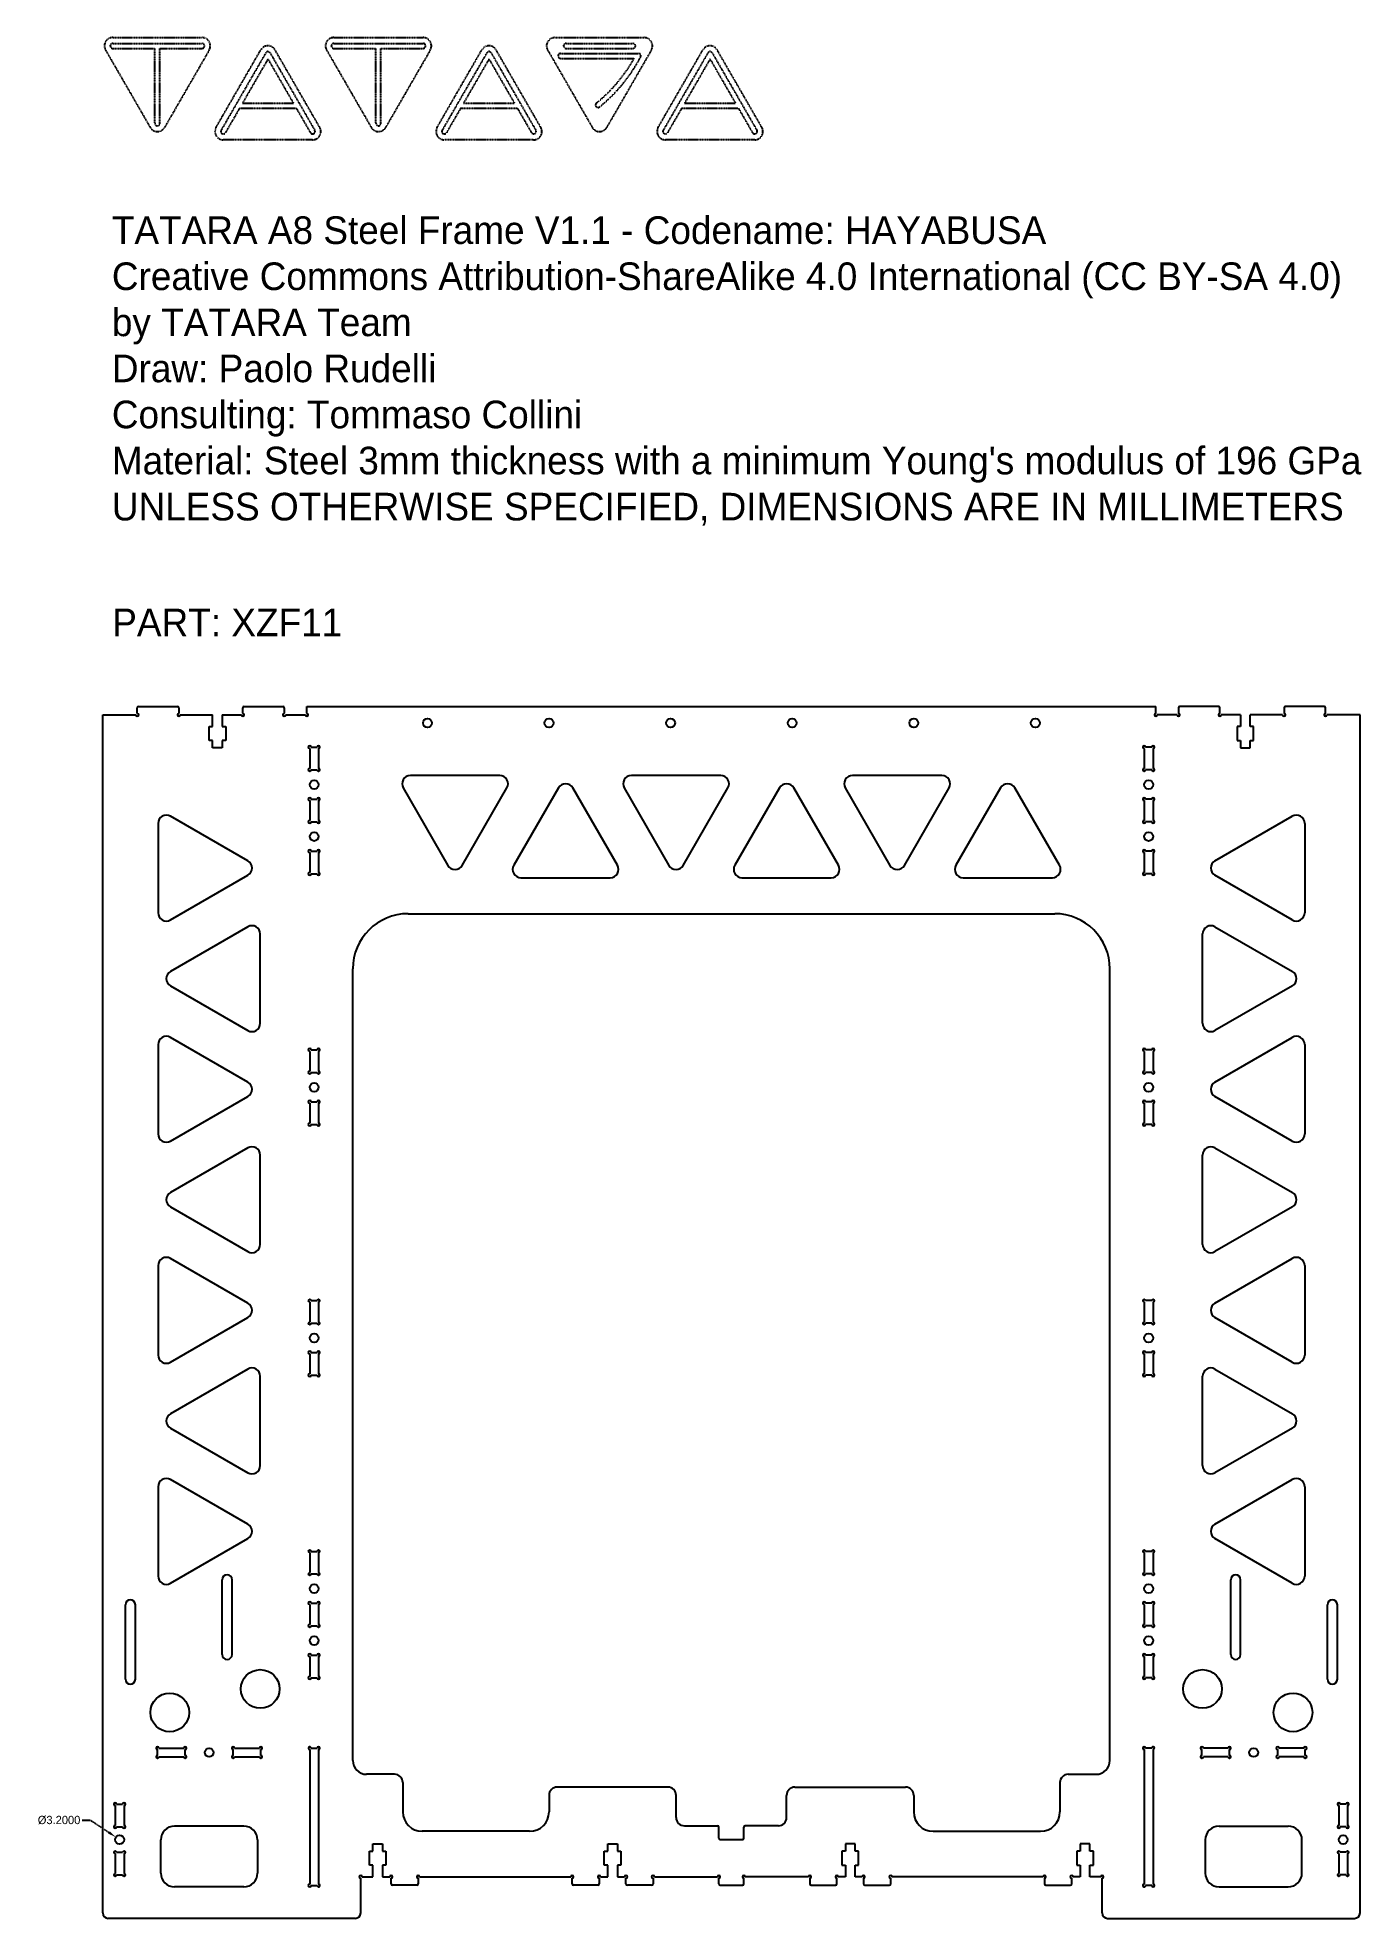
# Model space of a CAD drawing. Header units: inches. Extents: x -251 to 228, y -5 to 675.
import ezdxf

# ---------------------------------------------------------------- set-up
doc = ezdxf.new("R2010")
doc.units = ezdxf.units.IN
doc.header["$MEASUREMENT"] = 0
doc.linetypes.add('HIDDEN', pattern=[0.15, 0.1, -0.05])
doc.layers.get('Defpoints').update_dxf_attribs({"linetype": 'CONTINUOUS'})
for name, color, linetype in [('NOTE', 3, 'CONTINUOUS'), ('QUOTE', 6, 'HIDDEN'), ('TATARA LOGO', 2, 'HIDDEN'), ('VISIBLE', 7, 'CONTINUOUS')]:
    doc.layers.add(name, color=color, linetype=linetype)
doc.dimstyles.get("Standard").update_dxf_attribs({"dimtxt": 0.18, "dimasz": 0.18, "dimexe": 0.18, "dimexo": 0.0625, "dimgap": 0.09, "dimtad": 0, "dimtih": 1, "dimtoh": 1, "dimdec": 4, "dimzin": 0, "dimdsep": 46, "dimtxsty": 'Standard', "dimcen": 0.09, "dimadec": 0, "dimazin": 0, "dimtfac": 1, "dimtdec": 4, "dimtofl": 0, "dimtmove": 0, "dimatfit": 3, "dimfxl": 1, "dimtolj": 1, "dimtzin": 0, "dimarcsym": 0})

# ---------------------------------------------------------------- blocks, each defined once
blk = doc.blocks.new('*D3')
at = {"layer": 'Defpoints', "color": 0}
for p in [(-222.73, 24.39), (-220.07, 22.61)]:
    blk.add_point(p, dxfattribs=at)
at = {"layer": 'QUOTE', "color": 0, "lineweight": -2}
for p, q in [((-234.97, 30.55), (-231.97, 30.55)), ((-231.97, 30.55), (-225.23, 26.05))]:
    blk.add_line(p, q, dxfattribs=at)
at = {"layer": 'QUOTE', "color": 0}
blk.add_solid([(-225.5, 25.64), (-224.95, 26.47), (-222.73, 24.39)], dxfattribs=at)
at = {"layer": 'QUOTE', "color": 0, "insert": (-243.31, 30.55), "char_height": 3, "attachment_point": 5}
blk.add_mtext('\\A1;%%c3.2000', dxfattribs=at)

msp = doc.modelspace()

# ---------------------------------------------------------------- linework, layer by layer
at = {"layer": 'TATARA LOGO'}
for p, q in [((-223.89321, 675.46988), (-191.5616, 675.46988)), ((-143.89321, 675.46988), (-111.5616, 675.46988)), ((-63.89321, 675.46988), (-31.5616, 675.46988)), ((-226.49129, 670.96988), (-210.32548, 642.96988)), ((-223.89321, 673.36988), (-191.5616, 673.36988)), ((-223.89321, 671.56988), (-208.62741, 671.56988)), ((-208.62741, 644.46988), (-208.62741, 671.56988)), ((-206.82741, 671.56988), (-191.5616, 671.56988)), ((-206.82741, 644.46988), (-206.82741, 671.56988)), ((-188.96352, 670.96988), (-205.12933, 642.96988)), ((-186.49129, 643.00321), (-170.32548, 671.00321)), ((-168.50683, 669.95321), (-184.67264, 641.95321)), ((-167.72741, 667.70321), (-176.94576, 651.73654)), ((-167.72741, 667.70321), (-158.50905, 651.73654)), ((-166.94798, 669.95321), (-150.78218, 641.95321)), ((-148.96352, 643.00321), (-165.12933, 671.00321)), ((-146.49129, 670.96988), (-130.32548, 642.96988)), ((-143.89321, 673.36988), (-111.5616, 673.36988)), ((-143.89321, 671.56988), (-128.62741, 671.56988)), ((-128.62741, 644.46988), (-128.62741, 671.56988)), ((-126.82741, 644.46988), (-126.82741, 671.56988)), ((-126.82741, 671.56988), (-111.5616, 671.56988)), ((-108.96352, 670.96988), (-125.12933, 642.96988)), ((-106.49129, 643.00321), (-90.32548, 671.00321)), ((-88.50683, 669.95321), (-104.67264, 641.95321)), ((-87.72741, 667.70321), (-96.94576, 651.73654)), ((-87.72741, 667.70321), (-78.50905, 651.73654)), ((-86.94798, 669.95321), (-70.78218, 641.95321)), ((-68.96352, 643.00321), (-85.12933, 671.00321)), ((-66.49129, 670.96988), (-50.32548, 642.96988)), ((-61.81475, 669.76988), (-33.64006, 669.76988)), ((-61.81475, 667.96988), (-35.1558, 667.96988)), ((-59.83721, 673.36988), (-35.6176, 673.36988)), ((-59.83721, 671.56988), (-35.6176, 671.56988)), ((-28.96352, 670.96988), (-45.12933, 642.96988)), ((-26.49129, 643.00321), (-10.32548, 671.00321)), ((-8.50683, 669.95321), (-24.67264, 641.95321)), ((-7.72741, 667.70321), (-16.94576, 651.73654)), ((-7.72741, 667.70321), (1.49095, 651.73654)), ((-6.94798, 669.95321), (9.21782, 641.95321)), ((11.03648, 643.00321), (-5.12933, 671.00321)), ((-177.985, 649.93654), (-183.1138, 641.0532)), ((-177.985, 649.93654), (-157.46982, 649.93654)), ((-176.94576, 651.73654), (-158.50905, 651.73654)), ((-157.46982, 649.93654), (-152.34102, 641.05321)), ((-97.985, 649.93654), (-103.1138, 641.0532)), ((-97.985, 649.93654), (-77.46982, 649.93654)), ((-96.94576, 651.73654), (-78.50905, 651.73654)), ((-77.46982, 649.93654), (-72.34102, 641.05321)), ((-17.985, 649.93654), (-23.1138, 641.0532)), ((-17.985, 649.93654), (2.53018, 649.93654)), ((-16.94576, 651.73654), (1.49095, 651.73654)), ((2.53018, 649.93654), (7.65898, 641.05321)), ((-151.5616, 638.50321), (-183.89321, 638.50321)), ((-71.5616, 638.50321), (-103.89321, 638.50321)), ((8.4384, 638.50321), (-23.89321, 638.50321))]:
    msp.add_line(p, q, dxfattribs=at)
for centre, radius, start, end in [((-223.89321, 672.46988), 3, 90, 210), ((-191.5616, 672.46988), 3, 330, 90), ((-143.89321, 672.46988), 3, 90, 210), ((-111.5616, 672.46988), 3, 330, 90), ((-63.89321, 672.46988), 3, 90, 210), ((-31.5616, 672.46988), 3, 330, 90), ((-223.89321, 672.46988), 0.9, 90, 270), ((-191.5616, 672.46988), 0.9, 270, 90), ((-167.72741, 669.50321), 3, 30, 150), ((-167.72741, 669.50321), 0.9, 30, 149.99999724), ((-143.89321, 672.46988), 0.9, 90, 270), ((-111.5616, 672.46988), 0.9, 270, 90), ((-111.5616, 672.46988), 0.9, 270, 90), ((-87.72741, 669.50321), 3, 30, 150), ((-87.72741, 669.50321), 0.9, 30, 149.99999724), ((-61.81475, 668.86988), 0.9, 90, 270), ((-59.83721, 672.46988), 0.9, 90, 270), ((-84.13161, 695.50341), 56.18474, 308.88975274, 330.65590134), ((-84.13161, 695.50341), 57.98474, 308.88975274, 332.1550619), ((-35.6176, 672.46988), 0.9, 270, 90), ((-33.64006, 668.86988), 0.9, 329.99999875, 90), ((-7.72741, 669.50321), 3, 30, 150), ((-7.72741, 669.50321), 0.9, 30, 149.99999724), ((-48.29245, 651.07119), 0.9, 128.88975274, 308.88975274), ((-207.72741, 644.46988), 3, 210, 330), ((-207.72741, 644.46988), 0.9, 180, 0), ((-183.89321, 641.50321), 3, 150, 270), ((-183.89321, 641.50321), 0.9, 149.99999724, 329.99910078), ((-151.5616, 641.50321), 0.9, 210, 30), ((-151.5616, 641.50321), 3, 270, 30), ((-127.72741, 644.46988), 3, 210, 330), ((-127.72741, 644.46988), 0.9, 180, 0), ((-103.89321, 641.50321), 3, 150, 270), ((-103.89321, 641.50321), 0.9, 149.99999724, 329.99910078), ((-71.5616, 641.50321), 0.9, 210, 30), ((-71.5616, 641.50321), 3, 270, 30), ((-47.72741, 644.46988), 3, 210, 330), ((-23.89321, 641.50321), 3, 150, 270), ((-23.89321, 641.50321), 0.9, 149.99999724, 329.99910078), ((8.4384, 641.50321), 0.9, 210, 30), ((8.4384, 641.50321), 3, 270, 30)]:
    msp.add_arc(centre, radius, start, end, dxfattribs=at)
at = {"layer": 'VISIBLE'}
for p, q in [((-227.50001, 430.5), (-215.50001, 430.5)), ((-227.50001, -3), (-227.50001, 430.5)), ((-215.00001, 431), (-215.00001, 433)), ((-214.50001, 433.5), (-200.50001, 433.5)), ((-200.00001, 433), (-200.00001, 431)), ((-199.50001, 430.5), (-187.75001, 430.5)), ((-187.75001, 426.2), (-187.75001, 430.5)), ((-184.25001, 430.5), (-177.30001, 430.5)), ((-184.25001, 430.5), (-184.25001, 426.2)), ((-176.80001, 431), (-176.80001, 433)), ((-176.30001, 433.5), (-162.30001, 433.5)), ((-161.80001, 433), (-161.80001, 431)), ((-161.30001, 430.5), (-154.10001, 430.5)), ((-153.60001, 433.5), (153.6, 433.5)), ((-153.60001, 431), (-153.60001, 433.5)), ((153.6, 431), (153.6, 433.5)), ((161.3, 430.5), (154.1, 430.5)), ((161.8, 433), (161.8, 431)), ((176.3, 433.5), (162.3, 433.5)), ((176.8, 431), (176.8, 433)), ((184.25, 430.5), (177.3, 430.5)), ((184.25, 430.5), (184.25, 426.2)), ((199.5, 430.5), (187.75, 430.5)), ((187.75, 426.2), (187.75, 430.5)), ((200, 433), (200, 431)), ((214.5, 433.5), (200.5, 433.5)), ((215, 431), (215, 433)), ((227.5, 430.5), (215.5, 430.5)), ((227.5, -3), (227.5, 430.5)), ((-189.00001, 421.2), (-189.00001, 426.2)), ((-189.00001, 426.2), (-187.75001, 426.2)), ((-184.25001, 426.2), (-183.00001, 426.2)), ((-183.00001, 426.2), (-183.00001, 421.2)), ((183, 426.2), (183, 421.2)), ((184.25, 426.2), (183, 426.2)), ((189, 426.2), (187.75, 426.2)), ((189, 421.2), (189, 426.2)), ((-187.75001, 421.2), (-189.00001, 421.2)), ((-187.75001, 418.5), (-187.75001, 421.2)), ((-184.25001, 418.5), (-187.75001, 418.5)), ((-183.00001, 421.2), (-184.25001, 421.2)), ((-184.25001, 421.2), (-184.25001, 418.5)), ((-152.60001, 418.2), (-152.60001, 411)), ((-152.10001, 418.7), (-149.90001, 418.7)), ((-149.40001, 418.2), (-149.40001, 411)), ((149.4, 418.2), (149.4, 411)), ((152.1, 418.7), (149.9, 418.7)), ((152.6, 418.2), (152.6, 411)), ((183, 421.2), (184.25, 421.2)), ((184.25, 421.2), (184.25, 418.5)), ((184.25, 418.5), (187.75, 418.5)), ((187.75, 421.2), (189, 421.2)), ((187.75, 418.5), (187.75, 421.2)), ((-152.10001, 410.5), (-149.90001, 410.5)), ((-83.8342, 408.48332), (-116.16581, 408.48332)), ((-3.8342, 408.48332), (-36.16581, 408.48332)), ((76.1658, 408.48332), (43.83419, 408.48332)), ((152.1, 410.5), (149.9, 410.5)), ((-118.76389, 403.98332), (-102.59808, 375.98332)), ((-97.40193, 375.98332), (-81.23612, 403.98332)), ((-62.59808, 404.01665), (-78.76389, 376.01665)), ((-41.23612, 376.01665), (-57.40193, 404.01665)), ((-38.76389, 403.98332), (-22.59808, 375.98332)), ((-17.40193, 375.98332), (-1.23612, 403.98332)), ((17.40192, 404.01665), (1.23611, 376.01665)), ((38.76388, 376.01665), (22.59807, 404.01665)), ((41.23611, 403.98332), (57.40192, 375.98332)), ((62.59807, 375.98332), (78.76388, 403.98332)), ((97.40192, 404.01665), (81.23611, 376.01665)), ((118.76388, 376.01665), (102.59807, 404.01665)), ((-152.60001, 399.4), (-152.60001, 392.2)), ((-152.10001, 399.9), (-149.90001, 399.9)), ((-149.40001, 399.4), (-149.40001, 392.2)), ((149.4, 399.4), (149.4, 392.2)), ((152.1, 399.9), (149.9, 399.9)), ((152.6, 399.4), (152.6, 392.2)), ((-207.48334, 391.16581), (-207.48334, 358.8342)), ((-174.98334, 377.59808), (-202.98334, 393.76389)), ((-152.10001, 391.7), (-149.90001, 391.7)), ((152.1, 391.7), (149.9, 391.7)), ((174.98333, 377.59808), (202.98333, 393.76389)), ((207.48333, 391.16581), (207.48333, 358.8342)), ((-152.10001, 381.1), (-149.90001, 381.1)), ((152.1, 381.1), (149.9, 381.1)), ((-152.60001, 380.6), (-152.60001, 373.4)), ((-149.40001, 380.6), (-149.40001, 373.4)), ((149.4, 380.6), (149.4, 373.4)), ((152.6, 380.6), (152.6, 373.4)), ((-202.98334, 356.23612), (-174.98334, 372.40193)), ((-152.10001, 372.9), (-149.90001, 372.9)), ((-76.16581, 371.51665), (-43.8342, 371.51665)), ((3.83419, 371.51665), (36.1658, 371.51665)), ((83.83419, 371.51665), (116.1658, 371.51665)), ((152.1, 372.9), (149.9, 372.9)), ((202.98333, 356.23612), (174.98333, 372.40193)), ((-117, 358.5), (116.99999, 358.5)), ((-175.01667, 353.76389), (-203.01667, 337.59808)), ((-170.51667, 318.8342), (-170.51667, 351.16581)), ((170.51666, 318.8342), (170.51666, 351.16581)), ((175.01666, 353.76389), (203.01666, 337.59808)), ((-137, 52.12282), (-137, 338.5)), ((136.99999, 52.12282), (136.99999, 338.5)), ((-203.01667, 332.40193), (-175.01667, 316.23612)), ((203.01666, 332.40193), (175.01666, 316.23612)), ((-174.98334, 297.59808), (-202.98334, 313.76389)), ((174.98333, 297.59808), (202.98333, 313.76389)), ((-207.48334, 311.16581), (-207.48334, 278.8342)), ((-152.60001, 308.7), (-152.60001, 301.5)), ((-152.10001, 309.2), (-149.90001, 309.2)), ((-149.40001, 308.7), (-149.40001, 301.5)), ((149.4, 308.7), (149.4, 301.5)), ((152.1, 309.2), (149.9, 309.2)), ((152.6, 308.7), (152.6, 301.5)), ((207.48333, 311.16581), (207.48333, 278.8342)), ((-152.10001, 301), (-149.90001, 301)), ((152.1, 301), (149.9, 301)), ((-202.98334, 276.23612), (-174.98334, 292.40193)), ((-152.60001, 289.9), (-152.60001, 282.7)), ((-152.10001, 290.4), (-149.90001, 290.4)), ((-149.40001, 289.9), (-149.40001, 282.7)), ((149.4, 289.9), (149.4, 282.7)), ((152.1, 290.4), (149.9, 290.4)), ((152.6, 289.9), (152.6, 282.7)), ((202.98333, 276.23612), (174.98333, 292.40193)), ((-152.10001, 282.2), (-149.90001, 282.2)), ((152.1, 282.2), (149.9, 282.2)), ((-175.01667, 273.76389), (-203.01667, 257.59808)), ((175.01666, 273.76389), (203.01666, 257.59808)), ((-170.51667, 238.8342), (-170.51667, 271.16581)), ((170.51666, 238.8342), (170.51666, 271.16581)), ((-203.01667, 252.40193), (-175.01667, 236.23612)), ((203.01666, 252.40193), (175.01666, 236.23612)), ((-174.98334, 217.59808), (-202.98334, 233.76389)), ((174.98333, 217.59808), (202.98333, 233.76389)), ((-207.48334, 231.16581), (-207.48334, 198.8342)), ((207.48333, 231.16581), (207.48333, 198.8342)), ((-152.60001, 218), (-152.60001, 210.8)), ((-152.10001, 218.5), (-149.90001, 218.5)), ((-149.40001, 218), (-149.40001, 210.8)), ((149.4, 218), (149.4, 210.8)), ((152.1, 218.5), (149.9, 218.5)), ((152.6, 218), (152.6, 210.8)), ((-202.98334, 196.23612), (-174.98334, 212.40193)), ((202.98333, 196.23612), (174.98333, 212.40193)), ((-152.10001, 210.3), (-149.90001, 210.3)), ((152.1, 210.3), (149.9, 210.3)), ((-152.60001, 199.2), (-152.60001, 192)), ((-152.10001, 199.7), (-149.90001, 199.7)), ((-149.40001, 199.2), (-149.40001, 192)), ((149.4, 199.2), (149.4, 192)), ((152.1, 199.7), (149.9, 199.7)), ((152.6, 199.2), (152.6, 192)), ((-175.01667, 193.76389), (-203.01667, 177.59808)), ((-170.51667, 158.8342), (-170.51667, 191.16581)), ((-152.10001, 191.5), (-149.90001, 191.5)), ((152.1, 191.5), (149.9, 191.5)), ((170.51666, 158.8342), (170.51666, 191.16581)), ((175.01666, 193.76389), (203.01666, 177.59808)), ((-203.01667, 172.40193), (-175.01667, 156.23612)), ((203.01666, 172.40193), (175.01666, 156.23612)), ((-207.48334, 151.16581), (-207.48334, 118.8342)), ((-174.98334, 137.59808), (-202.98334, 153.76389)), ((174.98333, 137.59808), (202.98333, 153.76389)), ((207.48333, 151.16581), (207.48333, 118.8342)), ((-202.98334, 116.23612), (-174.98334, 132.40193)), ((202.98333, 116.23612), (174.98333, 132.40193)), ((-152.60001, 127.3), (-152.60001, 120.1)), ((-152.10001, 127.8), (-149.90001, 127.8)), ((-149.40001, 127.3), (-149.40001, 120.1)), ((149.4, 127.3), (149.4, 120.1)), ((152.1, 127.8), (149.9, 127.8)), ((152.6, 127.3), (152.6, 120.1)), ((-184.3, 90.5), (-184.3, 117.5)), ((-180.7, 90.5), (-180.7, 117.5)), ((-152.10001, 119.6), (-149.90001, 119.6)), ((152.1, 119.6), (149.9, 119.6)), ((180.69999, 90.5), (180.69999, 117.5)), ((184.29999, 90.5), (184.29999, 117.5)), ((-152.10001, 109), (-149.90001, 109)), ((152.1, 109), (149.9, 109)), ((-219.3, 81.5), (-219.3, 108.5)), ((-215.7, 81.5), (-215.7, 108.5)), ((-152.60001, 108.5), (-152.60001, 101.3)), ((-149.40001, 108.5), (-149.40001, 101.3)), ((149.4, 108.5), (149.4, 101.3)), ((152.6, 108.5), (152.6, 101.3)), ((215.69999, 81.5), (215.69999, 108.5)), ((219.29999, 81.5), (219.29999, 108.5)), ((-152.10001, 100.8), (-149.90001, 100.8)), ((152.1, 100.8), (149.9, 100.8)), ((-152.60001, 89.7), (-152.60001, 82.5)), ((-152.10001, 90.2), (-149.90001, 90.2)), ((-149.40001, 89.7), (-149.40001, 82.5)), ((149.39999, 89.7), (149.39999, 82.5)), ((152.09999, 90.2), (149.89999, 90.2)), ((152.59999, 89.7), (152.59999, 82.5)), ((-152.10001, 82), (-149.90001, 82)), ((152.09999, 82), (149.89999, 82)), ((-207.70001, 53.9), (-207.70001, 56.1)), ((-207.20001, 56.6), (-198.20001, 56.6)), ((-197.70001, 53.9), (-197.70001, 56.1)), ((-180.30001, 53.9), (-180.30001, 56.1)), ((-179.80001, 56.6), (-170.80001, 56.6)), ((-170.30001, 53.9), (-170.30001, 56.1)), ((-152.60001, 56.1), (-152.6, 7.4)), ((-152.10001, 56.6), (-149.90001, 56.6)), ((-149.40001, 56.1), (-149.40001, 7.4)), ((149.4, 56.1), (149.39999, 7.4)), ((152.1, 56.6), (149.9, 56.6)), ((152.6, 56.1), (152.59999, 7.4)), ((170.3, 53.9), (170.3, 56.1)), ((179.8, 56.6), (170.8, 56.6)), ((180.3, 53.9), (180.3, 56.1)), ((197.7, 53.9), (197.7, 56.1)), ((207.2, 56.6), (198.2, 56.6)), ((207.7, 53.9), (207.7, 56.1)), ((-207.20001, 53.4), (-198.20001, 53.4)), ((-179.80001, 53.4), (-170.80001, 53.4)), ((179.8, 53.4), (170.8, 53.4)), ((207.2, 53.4), (198.2, 53.4)), ((-121.90001, 47.12282), (-132, 47.12282)), ((-118.90001, 44.12282), (-118.90001, 33.49997)), ((-23.00001, 42.50002), (-63.00001, 42.50002)), ((23, 42.50002), (63, 42.50002)), ((118.9, 44.12282), (118.9, 33.49997)), ((121.9, 47.12282), (131.99999, 47.12282)), ((-223.00001, 35.8), (-223.00001, 28.6)), ((-222.50001, 36.3), (-220.30001, 36.3)), ((-219.80001, 35.8), (-219.80001, 28.6)), ((-66.00001, 39.50002), (-66.00001, 33.5)), ((-20.00001, 31.50002), (-20.00001, 39.50002)), ((20, 31.50002), (20, 39.50002)), ((66, 39.50002), (66, 33.5)), ((219.8, 35.8), (219.8, 28.6)), ((222.5, 36.3), (220.3, 36.3)), ((223, 35.8), (223, 28.6)), ((-222.50001, 28.1), (-220.30001, 28.1)), ((-176.50001, 28.4), (-201.50001, 28.4)), ((-17.00001, 28.50002), (-5.00001, 28.50002)), ((-4.50001, 24.00002), (-4.50001, 28.00002)), ((4.5, 24.00002), (4.5, 28.00002)), ((17, 28.50002), (5, 28.50002)), ((176.5, 28.4), (201.5, 28.4)), ((222.5, 28.1), (220.3, 28.1)), ((-206.50001, 11.4), (-206.50001, 23.4)), ((-171.50001, 23.4), (-171.50001, 11.4)), ((-129.75, 19.3), (-129.75, 22)), ((-129.75, 22), (-126.25, 22)), ((-126.25, 22), (-126.25, 19.3)), ((-73.00001, 26.5), (-111.9, 26.5)), ((-44.75, 19.3), (-44.75, 22)), ((-44.75, 22), (-41.25, 22)), ((-41.25, 22), (-41.25, 19.3)), ((-4.00001, 23.50002), (4, 23.50002)), ((41.24999, 22), (41.24999, 19.3)), ((44.74999, 22), (41.24999, 22)), ((44.74999, 19.3), (44.74999, 22)), ((73, 26.5), (111.89999, 26.5)), ((126.24999, 22), (126.24999, 19.3)), ((129.74999, 22), (126.24999, 22)), ((129.74999, 19.3), (129.74999, 22)), ((171.5, 23.4), (171.5, 11.4)), ((206.49999, 11.4), (206.49999, 23.4)), ((-223.00001, 18.4), (-223.00001, 11.2)), ((-222.50001, 18.9), (-220.30001, 18.9)), ((-219.80001, 18.4), (-219.80001, 11.2)), ((-131, 14.3), (-131, 19.3)), ((-131, 19.3), (-129.75, 19.3)), ((-129.75, 14.3), (-131, 14.3)), ((-129.75, 10), (-129.75, 14.3)), ((-126.25, 19.3), (-125, 19.3)), ((-125, 14.3), (-126.25, 14.3)), ((-126.25, 14.3), (-126.25, 10)), ((-125, 19.3), (-125, 14.3)), ((-46, 14.3), (-46, 19.3)), ((-46, 19.3), (-44.75, 19.3)), ((-44.75, 14.3), (-46, 14.3)), ((-44.75, 10), (-44.75, 14.3)), ((-41.25, 19.3), (-40, 19.3)), ((-40, 14.3), (-41.25, 14.3)), ((-41.25, 14.3), (-41.25, 10)), ((-40, 19.3), (-40, 14.3)), ((39.99999, 19.3), (39.99999, 14.3)), ((41.24999, 19.3), (39.99999, 19.3)), ((39.99999, 14.3), (41.24999, 14.3)), ((41.24999, 14.3), (41.24999, 10)), ((45.99999, 19.3), (44.74999, 19.3)), ((44.74999, 14.3), (45.99999, 14.3)), ((44.74999, 10), (44.74999, 14.3)), ((45.99999, 14.3), (45.99999, 19.3)), ((124.99999, 19.3), (124.99999, 14.3)), ((126.24999, 19.3), (124.99999, 19.3)), ((124.99999, 14.3), (126.24999, 14.3)), ((126.24999, 14.3), (126.24999, 10)), ((130.99999, 19.3), (129.74999, 19.3)), ((129.74999, 14.3), (130.99999, 14.3)), ((129.74999, 10), (129.74999, 14.3)), ((130.99999, 14.3), (130.99999, 19.3)), ((219.8, 18.4), (219.8, 11.2)), ((222.5, 18.9), (220.3, 18.9)), ((223, 18.4), (223, 11.2)), ((-222.50001, 10.7), (-220.30001, 10.7)), ((-152.1, 6.9), (-149.90001, 6.9)), ((-134.15001, -3), (-134.15001, 9.5)), ((-133.65001, 10), (-129.75, 10)), ((-126.25, 10), (-123.65, 10)), ((-123.15, 7.5), (-123.15, 9.5)), ((-113.85, 7), (-122.65, 7)), ((-113.35, 9.5), (-113.35, 7.5)), ((-112.85, 10), (-58.15001, 10)), ((-57.65001, 7.5), (-57.65001, 9.5)), ((-48.35001, 7), (-57.15001, 7)), ((-47.85001, 9.5), (-47.85001, 7.5)), ((-47.35001, 10), (-44.75, 10)), ((-41.25, 10), (-38.65001, 10)), ((-38.15001, 7.5), (-38.15001, 9.5)), ((-28.85001, 7), (-37.65001, 7)), ((-28.35001, 9.5), (-28.35001, 7.5)), ((-27.85001, 10), (-5.00001, 10)), ((-4.50001, 7.5), (-4.50001, 9.5)), ((-4.00001, 7), (4, 7)), ((4.5, 7.5), (4.5, 9.5)), ((27.85, 10), (5, 10)), ((28.35, 9.5), (28.35, 7.5)), ((28.85, 7), (37.65, 7)), ((38.15, 7.5), (38.15, 9.5)), ((41.24999, 10), (38.65, 10)), ((47.35, 10), (44.74999, 10)), ((47.85, 9.5), (47.85, 7.5)), ((48.35, 7), (57.15, 7)), ((57.65, 7.5), (57.65, 9.5)), ((112.84999, 10), (58.15, 10)), ((113.34999, 9.5), (113.34999, 7.5)), ((113.84999, 7), (122.64999, 7)), ((123.14999, 7.5), (123.14999, 9.5)), ((126.24999, 10), (123.64999, 10)), ((133.65, 10), (129.74999, 10)), ((134.15, -3), (134.15, 9.5)), ((152.09999, 6.9), (149.89999, 6.9)), ((222.5, 10.7), (220.3, 10.7)), ((-176.50001, 6.4), (-201.50001, 6.4)), ((176.5, 6.4), (201.49999, 6.4)), ((-136.15001, -5), (-225.50001, -5)), ((136.15, -5), (225.5, -5))]:
    msp.add_line(p, q, dxfattribs=at)
for centre, radius in [((-110.00001, 427.5), 1.6), ((-66.00001, 427.5), 1.6), ((-22.00001, 427.5), 1.6), ((22, 427.5), 1.6), ((66, 427.5), 1.6), ((110, 427.5), 1.6), ((-151.00001, 405.2), 1.6), ((151, 405.2), 1.6), ((-151.00001, 386.4), 1.6), ((151, 386.4), 1.6), ((-151.00001, 295.7), 1.6), ((151, 295.7), 1.6), ((-151.00001, 205), 1.6), ((151, 205), 1.6), ((-151.00001, 114.3), 1.6), ((151, 114.3), 1.6), ((-151.00001, 95.5), 1.6), ((151, 95.5), 1.6), ((-170.50001, 78), 7), ((170.5, 78), 7), ((-203.25, 69.5), 7), ((203.24999, 69.5), 7), ((-189.00001, 55), 1.6), ((189, 55), 1.6), ((-221.40001, 23.5), 1.6), ((221.4, 23.5), 1.6)]:
    msp.add_circle(centre, radius, dxfattribs=at)
for centre, radius, start, end in [((-215.00001, 430.5), 0.5, 180, 90), ((-214.50001, 433), 0.5, 90, 180), ((-200.50001, 433), 0.5, 0, 90), ((-200.00001, 430.5), 0.5, 90, 0), ((-176.80001, 430.5), 0.5, 180, 90), ((-176.30001, 433), 0.5, 90, 180), ((-162.30001, 433), 0.5, 0, 90), ((-161.80001, 430.5), 0.5, 90, 0), ((-153.60001, 430.5), 0.5, 180, 90), ((153.6, 430.5), 0.5, 90, 0), ((161.8, 430.5), 0.5, 180, 90), ((162.3, 433), 0.5, 90, 180), ((176.3, 433), 0.5, 0, 90), ((176.8, 430.5), 0.5, 90, 0), ((200, 430.5), 0.5, 180, 90), ((200.5, 433), 0.5, 90, 180), ((214.5, 433), 0.5, 0, 90), ((215, 430.5), 0.5, 90, 0), ((-152.60001, 418.7), 0.5, 0, 270), ((-149.40001, 418.7), 0.5, 270, 180), ((149.4, 418.7), 0.5, 0, 270), ((152.6, 418.7), 0.5, 270, 180), ((-152.60001, 410.5), 0.5, 90, 0), ((-149.40001, 410.5), 0.5, 180, 90), ((-116.16581, 405.48332), 3, 90, 210), ((-83.8342, 405.48332), 3, 330, 90), ((-36.16581, 405.48332), 3, 90, 210), ((-3.8342, 405.48332), 3, 330, 90), ((43.83419, 405.48332), 3, 90, 210), ((76.1658, 405.48332), 3, 330, 90), ((149.4, 410.5), 0.5, 90, 0), ((152.6, 410.5), 0.5, 180, 90), ((-60.00001, 402.51665), 3, 30, 150), ((19.99999, 402.51665), 3, 30, 150), ((99.99999, 402.51665), 3, 30, 150), ((-152.60001, 399.9), 0.5, 0, 270), ((-149.40001, 399.9), 0.5, 270, 180), ((149.4, 399.9), 0.5, 0, 270), ((152.6, 399.9), 0.5, 270, 180), ((-204.48334, 391.16581), 3, 60, 180), ((-152.60001, 391.7), 0.5, 90, 0), ((-149.40001, 391.7), 0.5, 180, 90), ((149.4, 391.7), 0.5, 90, 0), ((152.6, 391.7), 0.5, 180, 90), ((204.48333, 391.16581), 3, 0, 120), ((-152.60001, 381.1), 0.5, 0, 270), ((-149.40001, 381.1), 0.5, 270, 180), ((149.4, 381.1), 0.5, 0, 270), ((152.6, 381.1), 0.5, 270, 180), ((-176.48334, 375), 3, 300, 60), ((-100.00001, 377.48332), 3, 210, 330), ((-76.16581, 374.51665), 3, 150, 270), ((-43.8342, 374.51665), 3, 270, 30), ((-20.00001, 377.48332), 3, 210, 330), ((3.83419, 374.51665), 3, 150, 270), ((36.1658, 374.51665), 3, 270, 30), ((59.99999, 377.48332), 3, 210, 330), ((83.83419, 374.51665), 3, 150, 270), ((116.1658, 374.51665), 3, 270, 30), ((176.48333, 375), 3, 120, 240), ((-152.60001, 372.9), 0.5, 90, 0), ((-149.40001, 372.9), 0.5, 180, 90), ((149.4, 372.9), 0.5, 90, 0), ((152.6, 372.9), 0.5, 180, 90), ((-204.48334, 358.8342), 3, 180, 300), ((-173.51667, 351.16581), 3, 0, 120), ((-117, 338.5), 20, 90, 180), ((116.99999, 338.5), 20, 0, 90), ((173.51666, 351.16581), 3, 60, 180), ((204.48333, 358.8342), 3, 240, 0), ((-201.51667, 335), 3, 120, 240), ((201.51666, 335), 3, 300, 60), ((-204.48334, 311.16581), 3, 60, 180), ((-173.51667, 318.8342), 3, 240, 0), ((173.51666, 318.8342), 3, 180, 300), ((204.48333, 311.16581), 3, 0, 120), ((-152.60001, 309.2), 0.5, 0, 270), ((-149.40001, 309.2), 0.5, 270, 180), ((149.4, 309.2), 0.5, 0, 270), ((152.6, 309.2), 0.5, 270, 180), ((-152.60001, 301), 0.5, 90, 0), ((-149.40001, 301), 0.5, 180, 90), ((149.4, 301), 0.5, 90, 0), ((152.6, 301), 0.5, 180, 90), ((-176.48334, 295), 3, 300, 60), ((176.48333, 295), 3, 120, 240), ((-152.60001, 290.4), 0.5, 0, 270), ((-149.40001, 290.4), 0.5, 270, 180), ((149.4, 290.4), 0.5, 0, 270), ((152.6, 290.4), 0.5, 270, 180), ((-152.60001, 282.2), 0.5, 90, 0), ((-149.40001, 282.2), 0.5, 180, 90), ((149.4, 282.2), 0.5, 90, 0), ((152.6, 282.2), 0.5, 180, 90), ((-204.48334, 278.8342), 3, 180, 300), ((-173.51667, 271.16581), 3, 0, 120), ((173.51666, 271.16581), 3, 60, 180), ((204.48333, 278.8342), 3, 240, 0), ((-201.51667, 255), 3, 120, 240), ((201.51666, 255), 3, 300, 60), ((-173.51667, 238.8342), 3, 240, 0), ((173.51666, 238.8342), 3, 180, 300), ((-204.48334, 231.16581), 3, 60, 180), ((204.48333, 231.16581), 3, 0, 120), ((-152.60001, 218.5), 0.5, 0, 270), ((-149.40001, 218.5), 0.5, 270, 180), ((149.4, 218.5), 0.5, 0, 270), ((152.6, 218.5), 0.5, 270, 180), ((-176.48334, 215), 3, 300, 60), ((176.48333, 215), 3, 120, 240), ((-152.60001, 210.3), 0.5, 90, 0), ((-149.40001, 210.3), 0.5, 180, 90), ((149.4, 210.3), 0.5, 90, 0), ((152.6, 210.3), 0.5, 180, 90), ((-204.48334, 198.8342), 3, 180, 300), ((-152.60001, 199.7), 0.5, 0, 270), ((-149.40001, 199.7), 0.5, 270, 180), ((149.4, 199.7), 0.5, 0, 270), ((152.6, 199.7), 0.5, 270, 180), ((204.48333, 198.8342), 3, 240, 0), ((-173.51667, 191.16581), 3, 0, 120), ((-152.60001, 191.5), 0.5, 90, 0), ((-149.40001, 191.5), 0.5, 180, 90), ((149.4, 191.5), 0.5, 90, 0), ((152.6, 191.5), 0.5, 180, 90), ((173.51666, 191.16581), 3, 60, 180), ((-201.51667, 175), 3, 120, 240), ((201.51666, 175), 3, 300, 60), ((-173.51667, 158.8342), 3, 240, 0), ((173.51666, 158.8342), 3, 180, 300), ((-204.48334, 151.16581), 3, 60, 180), ((204.48333, 151.16581), 3, 0, 120), ((-176.48334, 135), 3, 300, 60), ((176.48333, 135), 3, 120, 240), ((-152.60001, 127.8), 0.5, 0, 270), ((-149.40001, 127.8), 0.5, 270, 180), ((149.4, 127.8), 0.5, 0, 270), ((152.6, 127.8), 0.5, 270, 180), ((-204.48334, 118.8342), 3, 180, 300), ((-182.5, 117.5), 1.8, 0, 180), ((-152.60001, 119.6), 0.5, 90, 0), ((-149.40001, 119.6), 0.5, 180, 90), ((149.4, 119.6), 0.5, 90, 0), ((152.6, 119.6), 0.5, 180, 90), ((182.49999, 117.5), 1.8, 0, 180), ((204.48333, 118.8342), 3, 240, 0), ((-217.5, 108.5), 1.8, 0, 180), ((-152.60001, 109), 0.5, 0, 270), ((-149.40001, 109), 0.5, 270, 180), ((149.4, 109), 0.5, 0, 270), ((152.6, 109), 0.5, 270, 180), ((217.49999, 108.5), 1.8, 0, 180), ((-152.60001, 100.8), 0.5, 90, 0), ((-149.40001, 100.8), 0.5, 180, 90), ((149.4, 100.8), 0.5, 90, 0), ((152.6, 100.8), 0.5, 180, 90), ((-182.5, 90.5), 1.8, 180, 0), ((-152.60001, 90.2), 0.5, 0, 270), ((-149.40001, 90.2), 0.5, 270, 180), ((149.39999, 90.2), 0.5, 0, 270), ((152.59999, 90.2), 0.5, 270, 180), ((182.49999, 90.5), 1.8, 180, 0), ((-152.60001, 82), 0.5, 90, 0), ((-149.40001, 82), 0.5, 180, 90), ((149.39999, 82), 0.5, 90, 0), ((152.59999, 82), 0.5, 180, 90), ((-217.5, 81.5), 1.8, 180, 0), ((217.49999, 81.5), 1.8, 180, 0), ((-207.70001, 56.6), 0.5, 0, 270), ((-197.70001, 56.6), 0.5, 270, 180), ((-180.30001, 56.6), 0.5, 0, 270), ((-170.30001, 56.6), 0.5, 270, 180), ((-152.60001, 56.6), 0.5, 0, 270.00000271), ((-149.40001, 56.6), 0.5, 270.00000271, 180), ((149.4, 56.6), 0.5, 0, 269.99999729), ((152.6, 56.6), 0.5, 269.99999729, 180), ((170.3, 56.6), 0.5, 0, 270), ((180.3, 56.6), 0.5, 270, 180), ((197.7, 56.6), 0.5, 0, 270), ((207.7, 56.6), 0.5, 270, 180), ((-207.70001, 53.4), 0.5, 90, 0), ((-197.70001, 53.4), 0.5, 180, 90), ((-180.30001, 53.4), 0.5, 90, 0), ((-170.30001, 53.4), 0.5, 180, 90), ((-132, 52.12282), 5, 180, 270), ((131.99999, 52.12282), 5, 270, 0), ((170.3, 53.4), 0.5, 90, 0), ((180.3, 53.4), 0.5, 180, 90), ((197.7, 53.4), 0.5, 90, 0), ((207.7, 53.4), 0.5, 180, 90), ((-121.90001, 44.12282), 3, 0, 90), ((-63.00001, 39.50002), 3, 90, 180), ((-23.00001, 39.50002), 3, 0, 90), ((23, 39.50002), 3, 90, 180), ((63, 39.50002), 3, 0, 90), ((121.9, 44.12282), 3, 90, 180), ((-223.00001, 36.3), 0.5, 0, 270), ((-219.80001, 36.3), 0.5, 270, 180), ((219.8, 36.3), 0.5, 0, 270), ((223, 36.3), 0.5, 270, 180), ((-223.00001, 28.1), 0.5, 90, 0), ((-219.80001, 28.1), 0.5, 180, 90), ((-201.50001, 23.4), 5, 90.00001146, 180), ((-176.50001, 23.4), 5, 0, 90), ((-111.90001, 33.5), 7, 180.00019644, 270.00001637), ((-73.00001, 33.5), 7, 270.00000819, 0.00000819), ((-17.00001, 31.50002), 3, 180, 270), ((-5.00001, 28.00002), 0.5, 0, 90), ((5, 28.00002), 0.5, 90, 180), ((17, 31.50002), 3, 270, 0), ((73, 33.5), 7, 179.99999181, 269.99999181), ((111.9, 33.5), 7, 269.99998363, 359.99980356), ((176.5, 23.4), 5, 90, 180), ((201.49999, 23.4), 5, 0, 89.99998854), ((219.8, 28.1), 0.5, 90, 0), ((223, 28.1), 0.5, 180, 90), ((-4.00001, 24.00002), 0.5, 180, 270), ((4, 24.00002), 0.5, 270, 0), ((-223.00001, 18.9), 0.5, 0, 270), ((-219.80001, 18.9), 0.5, 270, 180), ((219.8, 18.9), 0.5, 0, 270), ((223, 18.9), 0.5, 270, 180), ((-223.00001, 10.7), 0.5, 90, 0), ((-219.80001, 10.7), 0.5, 180, 90), ((-201.50001, 11.4), 5, 180, 270), ((-176.50001, 11.4), 5, 270, 0), ((-152.6, 6.9), 0.5, 90.00000271, 0), ((-149.40001, 6.9), 0.5, 180, 90.00000271), ((-134.15001, 10), 0.5, 0, 270), ((-123.15, 10), 0.5, 270, 180), ((-122.65, 7.5), 0.5, 180, 270), ((-113.35, 10), 0.5, 0, 270), ((-113.85, 7.5), 0.5, 270, 0), ((-57.65001, 10), 0.5, 270, 180), ((-57.15001, 7.5), 0.5, 180, 270), ((-47.85001, 10), 0.5, 0, 270), ((-48.35001, 7.5), 0.5, 270, 0), ((-38.15001, 10), 0.5, 270, 180), ((-37.65001, 7.5), 0.5, 180, 270), ((-28.35001, 10), 0.5, 0, 270), ((-28.85001, 7.5), 0.5, 270, 0), ((-4.50001, 10), 0.5, 270, 180), ((-4.00001, 7.5), 0.5, 180, 270), ((4.5, 10), 0.5, 0, 270), ((4, 7.5), 0.5, 270, 0), ((28.35, 10), 0.5, 270, 180), ((28.85, 7.5), 0.5, 180, 270), ((38.15, 10), 0.5, 0, 270), ((37.65, 7.5), 0.5, 270, 0), ((47.85, 10), 0.5, 270, 180), ((48.35, 7.5), 0.5, 180, 270), ((57.65, 10), 0.5, 0, 270), ((57.15, 7.5), 0.5, 270, 0), ((113.34999, 10), 0.5, 270, 180), ((113.84999, 7.5), 0.5, 180, 270), ((123.14999, 10), 0.5, 0, 270), ((122.64999, 7.5), 0.5, 270, 0), ((134.15, 10), 0.5, 270, 180), ((149.39999, 6.9), 0.5, 89.99999729, 0), ((152.59999, 6.9), 0.5, 180, 89.99999729), ((176.5, 11.4), 5, 180, 270), ((201.49999, 11.4), 5, 270, 0), ((219.8, 10.7), 0.5, 90, 0), ((223, 10.7), 0.5, 180, 90), ((-225.50001, -3), 2, 180, 270), ((-136.15001, -3), 2, 270, 0), ((136.15, -3), 2, 180, 270), ((225.5, -3), 2, 270, 0)]:
    msp.add_arc(centre, radius, start, end, dxfattribs=at)

# ---------------------------------------------------------------- texts
at = {"layer": 'NOTE', "char_height": 10, "width": 1231.3748319, "attachment_point": 1}
for s, insert in [("{\\pxsm1;TATARA A8 Steel Frame V1.1 - Codename: HAYABUSA\\PCreative Commons Attribution-ShareAlike 4.0 International (CC BY-SA 4.0)\\Pby TATARA Team\\PDraw: Paolo Rudelli\\PConsulting: Tommaso Collini\\P\\pql;Material: Steel 3mm thickness with a minimum Young's modulus of 196 GPa\\P\\pq*;UNLESS OTHERWISE SPECIFIED, DIMENSIONS ARE IN MILLIMETERS}", (-224.20557, 610.80132)), ('{\\pxsm1;PART: XZF11}', (-224.05559, 468.89416))]:
    msp.add_mtext(s, dxfattribs=dict(at, insert=insert))

# ---------------------------------------------------------------- dimensions: what is measured, and where the dimension line sits
at = {"layer": 'QUOTE'}
dim = msp.add_diameter_dim_2p(p1=(-220.06898, 22.61209), p2=(-222.73103, 24.3879), dimstyle='Standard', override={"dimtxt": 3, "dimasz": 3, "dimtmove": 0}, dxfattribs=at)
dim.commit()
dim.dimension.update_dxf_attribs({"geometry": '*D3', "text_midpoint": (-243.30819, 30.54986), "dimtype": 163})

doc.saveas('drawing.dxf')
